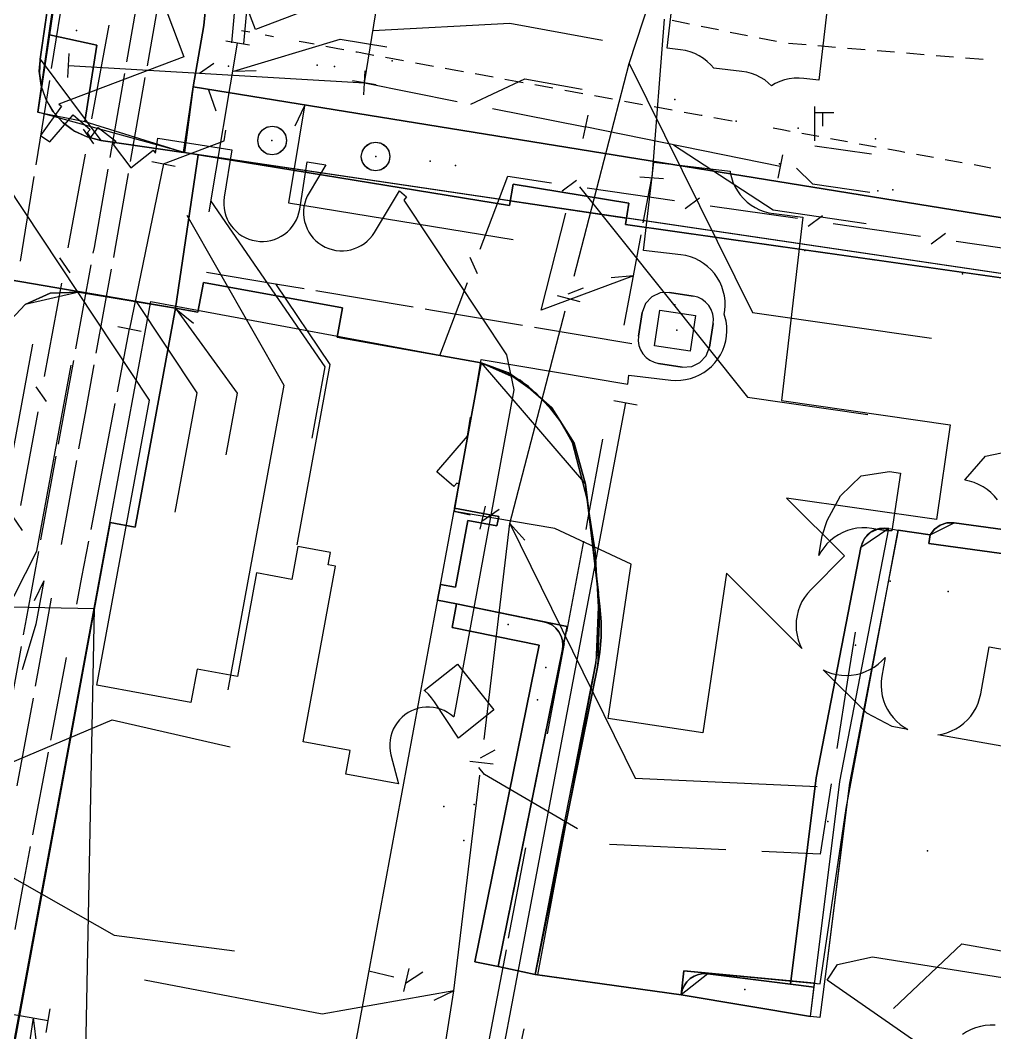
# Model space of a CAD drawing. Header units: metres. Extents: x 4550 to 4731, y 10605 to 11772.
# Drawn here: x 4628.97 to 4669.72, y 10786.09 to 10828.41 of the extents above; entities that cross this region are included whole.
import ezdxf

# ---------------------------------------------------------------- set-up
doc = ezdxf.new("R2010")
doc.units = ezdxf.units.M
for name, color, linetype in [('BOUNDARY', 7, 'Continuous'), ('BUILDING', 7, 'Continuous'), ('BUSH', 7, 'Continuous'), ('CURB', 7, 'Continuous'), ('ELECTR_CABLE', 7, 'Continuous'), ('ELECTR_CABLE_COMM', 7, 'Continuous'), ('GAS', 7, 'Continuous'), ('GRASS', 7, 'Continuous'), ('GROUND', 7, 'Continuous'), ('HEAT', 7, 'Continuous'), ('LAMP', 7, 'Continuous'), ('ROAD', 7, 'Continuous'), ('SEWER', 7, 'Continuous'), ('SIDEWALK_PATH', 7, 'Continuous'), ('TRASH_BIN', 7, 'Continuous'), ('TREE', 7, 'Continuous'), ('WATER_PIPELINE', 7, 'Continuous')]:
    doc.layers.add(name, color=color, linetype=linetype)

msp = doc.modelspace()

# ---------------------------------------------------------------- linework, layer by layer
at = {"layer": 'BOUNDARY'}
for points in [[(4641.584, 10886.228), (4638.195, 10850.949), (4636.503, 10831.988), (4637.008, 10831.894), (4636.64, 10828.183), (4636.2, 10825.62), (4700.77, 10815.179)], [(4681.763, 10804.506), (4666.962, 10806.532), (4667.014, 10806.898), (4665.681, 10807.088), (4663.64, 10796.52), (4662.706, 10789.081), (4662.41, 10786.72), (4662.013, 10786.77), (4656.606, 10787.674), (4650.502, 10788.515), (4648.959, 10788.856), (4647.979, 10789.055), (4650.662, 10802.287), (4647.032, 10803.023), (4647.214, 10804.007), (4646.415, 10804.169), (4646.537, 10804.828), (4647.17, 10804.711), (4647.686, 10807.5), (4648.905, 10807.274), (4648.978, 10807.668), (4647.126, 10808.01), (4648.25, 10814.086), (4642.22, 10815.163), (4642.444, 10816.38), (4636.63, 10817.45), (4636.4, 10816.203), (4635.464, 10816.37), (4633.78, 10807.223), (4632.725, 10807.417), (4622.75, 10753.22)]]:
    msp.add_lwpolyline(points, dxfattribs=at)
at = {"layer": 'BUILDING'}
for points in [[(4648.25, 10814.086), (4636.388, 10750), (4622.571, 10752.558), (4634.433, 10816.644)], [(4632.063, 10803.821), (4630.836, 10741.033), (4621.872, 10741.208), (4623.099, 10803.996)]]:
    msp.add_lwpolyline(points, close=True, dxfattribs=at)
at = {"layer": 'BUSH'}
for p in [(4646.104, 10822.52), (4647.175, 10822.34), (4649.369, 10803.147), (4650.952, 10801.357), (4650.604, 10800)]:
    msp.add_point(p, dxfattribs=at)
at = {"layer": 'CURB'}
for points in [[(4629.81, 10826.876), (4630.382, 10830.835)], [(4656.232, 10828.403), (4656.956, 10828.257)], [(4638.225, 10827.981), (4638.57, 10827.917)], [(4657.446, 10828.159), (4658.171, 10828.013)], [(4658.661, 10827.915), (4659.385, 10827.77)], [(4639.213, 10827.797), (4639.557, 10827.732)], [(4640.63, 10827.532), (4640.88, 10827.485)], [(4640.88, 10827.485), (4641.258, 10827.414)], [(4659.875, 10827.671), (4660.6, 10827.526)], [(4661.093, 10827.451), (4661.83, 10827.39)], [(4641.749, 10827.322), (4642.243, 10827.23), (4642.506, 10827.182)], [(4642.997, 10827.092), (4643.053, 10827.081), (4643.211, 10827.052), (4643.271, 10827.041), (4643.754, 10826.953)], [(4662.328, 10827.348), (4663.064, 10827.287)], [(4663.562, 10827.246), (4664.299, 10827.185)], [(4664.797, 10827.143), (4665.533, 10827.082)], [(4666.031, 10827.041), (4666.167, 10827.03), (4666.768, 10826.98)], [(4629.796, 10826.784), (4629.81, 10826.876)], [(4629.796, 10826.784), (4632.336, 10823.386)], [(4644.246, 10826.862), (4645.002, 10826.724)], [(4645.494, 10826.633), (4646.251, 10826.494)], [(4667.266, 10826.938), (4668.002, 10826.877)], [(4668.5, 10826.836), (4669.237, 10826.775)], [(4646.742, 10826.404), (4647.178, 10826.324), (4647.499, 10826.265)], [(4647.991, 10826.175), (4648.747, 10826.036)], [(4649.239, 10825.946), (4649.995, 10825.807)], [(4636.2, 10825.62), (4635.794, 10822.873)], [(4650.487, 10825.717), (4651.244, 10825.578)], [(4651.736, 10825.488), (4652.492, 10825.349)], [(4652.984, 10825.258), (4653.74, 10825.119)], [(4654.232, 10825.029), (4654.989, 10824.89)], [(4655.48, 10824.8), (4656.237, 10824.661)], [(4656.729, 10824.571), (4657.442, 10824.44), (4657.485, 10824.432)], [(4657.977, 10824.342), (4658.734, 10824.204)], [(4661.159, 10823.761), (4660.828, 10823.821), (4660.45, 10823.891)], [(4662.36, 10823.542), (4661.651, 10823.671)], [(4635.794, 10822.874), (4632.336, 10823.386)], [(4663.56, 10823.323), (4662.851, 10823.452)], [(4664.761, 10823.103), (4664.052, 10823.233)], [(4699.636, 10813.428), (4635.794, 10822.874)], [(4665.961, 10822.884), (4665.773, 10822.918), (4665.253, 10823.013)], [(4667.162, 10822.665), (4666.453, 10822.794)], [(4668.362, 10822.445), (4667.654, 10822.575)], [(4669.563, 10822.226), (4668.854, 10822.356)], [(4631.416, 10817.046), (4629.18, 10816.529)], [(4635.464, 10816.37), (4631.416, 10817.046)], [(4656.117, 10817.027), (4657.106, 10816.878)], [(4654.825, 10815.206), (4654.98, 10816.194)], [(4657.944, 10815.734), (4657.789, 10814.746)], [(4648.25, 10814.086), (4652.605, 10809.012)], [(4656.651, 10813.912), (4655.663, 10814.062)], [(4652.605, 10809.012), (4652.672, 10808.439)], [(4652.672, 10808.439), (4653.144, 10804.467)], [(4665.288, 10807.164), (4665.288, 10807.164), (4664.117, 10806.372)], [(4667.014, 10806.898), (4667.014, 10806.898), (4668.02, 10807.397)], [(4668.02, 10807.397), (4681.96, 10805.488)], [(4664.117, 10806.372), (4662.257, 10796.74), (4661.175, 10788.121)], [(4650.861, 10803.267), (4647.214, 10804.007)], [(4653.212, 10803.895), (4653.108, 10801.362)], [(4648.959, 10788.856), (4651.643, 10802.088)], [(4653.108, 10801.362), (4650.502, 10788.515)], [(4657.724, 10788.554), (4656.606, 10787.674)], [(4661.175, 10788.121), (4657.724, 10788.554)], [(4662.167, 10787.996), (4661.175, 10788.121)], [(4649.894, 10785.537), (4650.038, 10786.243)]]:
    msp.add_lwpolyline(points, dxfattribs=at)
at = {"layer": 'ELECTR_CABLE'}
for points in [[(4642.515, 10879.622), (4639.995, 10851.702), (4638.421, 10834.257), (4637.808, 10827.466)], [(4643.013, 10879.578), (4640.493, 10851.657), (4638.919, 10834.212), (4638.306, 10827.422)], [(4643.359, 10825.789), (4644.371, 10832.011)], [(4634.026, 10830.18), (4633.412, 10826.672)], [(4634.884, 10830.015), (4634.269, 10826.502)], [(4630.28, 10826.385), (4630.853, 10829.914)], [(4643.715, 10827.974), (4649.447, 10828.288), (4653.314, 10827.578)], [(4655.894, 10828.449), (4655.374, 10821.825)], [(4636.87, 10820.395), (4638.057, 10827.444)], [(4638.55, 10827.361), (4637.564, 10827.527)], [(4637.899, 10826.284), (4642.344, 10827.621), (4644.302, 10827.302)], [(4630.957, 10826.017), (4631.015, 10827.015)], [(4636.464, 10826.194), (4637.06, 10826.613)], [(4630.986, 10826.516), (4643.359, 10825.789)], [(4633.326, 10826.18), (4632.712, 10822.672)], [(4637.899, 10826.284), (4638.833, 10826.304)], [(4643.33, 10825.29), (4643.389, 10826.289)], [(4629.628, 10822.362), (4630.2, 10825.891)], [(4634.183, 10826.009), (4633.568, 10822.496)], [(4643.853, 10825.709), (4642.866, 10825.87)], [(4643.359, 10825.789), (4647.244, 10825.016)], [(4647.811, 10824.903), (4650.076, 10825.959), (4652.462, 10825.521)], [(4636.835, 10825.5), (4637.152, 10824.621)], [(4640.849, 10824.823), (4640.185, 10820.776), (4649.585, 10819.238)], [(4640.849, 10824.823), (4640.456, 10823.975)], [(4648.715, 10824.723), (4652.599, 10823.95)], [(4662.196, 10823.361), (4662.196, 10824.802)], [(4662.21, 10824.549), (4662.998, 10824.549)], [(4662.515, 10824.532), (4662.515, 10823.977)], [(4652.699, 10824.44), (4652.499, 10823.46)], [(4634.963, 10822.408), (4637.501, 10823.361), (4637.562, 10823.812)], [(4660.75, 10822.29), (4652.599, 10823.95)], [(4656.292, 10823.198), (4660.459, 10820.479), (4664.349, 10819.904)], [(4660.85, 10822.78), (4660.651, 10821.8)], [(4662.193, 10823.161), (4664.569, 10822.824)], [(4634.963, 10822.408), (4633.536, 10815.506)], [(4634.473, 10822.509), (4635.453, 10822.307)], [(4632.626, 10822.18), (4632.053, 10818.907), (4632.01, 10818.672)], [(4633.482, 10822.004), (4632.913, 10818.753), (4632.865, 10818.491)], [(4661.426, 10822.218), (4662.095, 10821.567), (4664.495, 10821.218)], [(4628.976, 10818.34), (4629.548, 10821.869)], [(4654.876, 10821.864), (4655.872, 10821.786)], [(4655.022, 10819.934), (4655.374, 10821.825)], [(4636.945, 10820.838), (4641.706, 10813.917), (4641.157, 10810.933)], [(4635.931, 10820.264), (4639.991, 10813.16), (4637.645, 10800.412)], [(4654.61, 10817.727), (4650.756, 10816.285), (4651.777, 10820.347)], [(4654.225, 10815.662), (4654.61, 10817.727), (4654.93, 10819.443)], [(4631.92, 10818.181), (4631.281, 10814.678)], [(4632.776, 10817.999), (4632.135, 10814.491)], [(4636.759, 10817.878), (4639.644, 10817.393), (4640.835, 10817.193)], [(4654.61, 10817.727), (4653.68, 10817.646)], [(4639.644, 10817.393), (4641.917, 10814.022), (4640.528, 10806.481)], [(4641.328, 10817.11), (4645.405, 10816.424)], [(4633.781, 10816.69), (4636.348, 10812.837), (4635.428, 10807.84)], [(4635.484, 10816.325), (4638.04, 10812.822), (4637.564, 10810.235)], [(4635.484, 10816.325), (4636.216, 10815.745)], [(4645.898, 10816.342), (4646.121, 10816.304), (4649.975, 10815.656)], [(4633.046, 10815.607), (4634.026, 10815.405)], [(4633.032, 10812.873), (4633.536, 10815.506)], [(4650.468, 10815.573), (4654.544, 10814.888)], [(4631.191, 10814.186), (4630.844, 10812.288), (4630.551, 10810.683)], [(4632.045, 10813.999), (4631.704, 10812.13), (4631.404, 10810.491)], [(4631.931, 10807.117), (4632.938, 10812.382)], [(4654.281, 10812.42), (4649.429, 10786.796), (4646.061, 10769.014)], [(4653.79, 10812.513), (4654.772, 10812.327)], [(4652.632, 10807.117), (4652.708, 10807.519), (4653.338, 10810.898)], [(4630.461, 10810.191), (4629.821, 10806.688)], [(4669.836, 10808.355), (4669.706, 10808.515), (4669.56, 10808.661), (4669.401, 10808.791), (4669.23, 10808.906), (4669.048, 10809.003), (4668.857, 10809.082), (4668.66, 10809.142), (4668.475, 10809.179), (4668.492, 10809.222), (4669.34, 10810.192), (4670.603, 10810.445)], [(4631.315, 10809.999), (4630.674, 10806.49)], [(4631.333, 10803.993), (4631.55, 10805.125), (4631.837, 10806.626)], [(4651.822, 10802.847), (4652.538, 10806.626)], [(4629.732, 10806.196), (4629.524, 10805.059), (4629.412, 10804.445)], [(4629.954, 10804.98), (4629.624, 10803.167), (4629.055, 10801.259)], [(4629.954, 10804.98), (4629.547, 10804.14)], [(4629.412, 10804.445), (4629.218, 10803.386), (4629.096, 10802.719)], [(4630.264, 10804.244), (4630.078, 10803.229), (4629.592, 10800.568)], [(4663.88, 10802.833), (4663.572, 10800.915)], [(4629.007, 10802.227), (4628.376, 10798.775)], [(4651.011, 10798.577), (4651.728, 10802.356)], [(4630.247, 10798.311), (4630.908, 10801.772)], [(4663.572, 10800.915), (4663.11, 10797.971)], [(4629.502, 10800.077), (4628.831, 10796.4)], [(4628.563, 10797.367), (4632.806, 10799.165), (4637.753, 10798.035)], [(4629.491, 10794.36), (4630.153, 10797.82)], [(4652.277, 10794.602), (4648.383, 10796.876), (4648.151, 10797.166)], [(4662.878, 10796.49), (4662.416, 10793.546)], [(4628.759, 10790.404), (4629.098, 10792.304), (4629.397, 10793.869)], [(4649.391, 10790.037), (4650.108, 10793.815)], [(4658.48, 10793.729), (4653.604, 10793.955)], [(4662.416, 10793.546), (4659.978, 10793.659)], [(4627.608, 10793.16), (4632.891, 10790.168), (4637.923, 10789.514)], [(4665.482, 10787.095), (4668.339, 10789.8), (4673.411, 10788.914)], [(4648.581, 10785.767), (4648.789, 10786.862), (4649.298, 10789.545)], [(4627.014, 10787.141), (4630.134, 10786.592)], [(4630.048, 10786.1), (4630.221, 10787.085)], [(4629.504, 10786.703), (4629.367, 10785.779)], [(4629.504, 10786.703), (4629.815, 10784.194), (4634.785, 10783.137)]]:
    msp.add_lwpolyline(points, dxfattribs=at)
for points in [[(4662.5, 10806.861), (4662.717, 10807.499), (4663.274, 10808.524), (4664.139, 10809.359), (4665.326, 10809.547), (4665.781, 10809.48), (4665.421, 10807.058), (4665.276, 10807.06), (4665.243, 10807.057), (4664.574, 10807.164), (4664.369, 10807.187), (4664.163, 10807.189), (4663.958, 10807.171), (4663.755, 10807.134), (4663.557, 10807.076), (4663.366, 10806.999), (4663.183, 10806.904), (4663.01, 10806.792), (4662.85, 10806.663), (4662.702, 10806.519), (4662.57, 10806.361), (4662.453, 10806.191), (4662.368, 10806.036)], [(4648.774, 10799.588), (4647.298, 10798.405), (4646.294, 10799.915), (4646.172, 10800.08), (4646.034, 10800.233), (4645.882, 10800.372), (4645.865, 10800.384), (4647.249, 10801.493)]]:
    msp.add_lwpolyline(points, close=True, dxfattribs=at)
at = {"layer": 'ELECTR_CABLE_COMM'}
for points in [[(4631.963, 10824.286), (4632.683, 10828.198)], [(4632.04, 10823.24), (4631.615, 10823.857)], [(4630.973, 10818.899), (4631.692, 10822.811)], [(4648.204, 10818.844), (4649.363, 10821.894)], [(4649.363, 10821.894), (4651.093, 10821.623), (4651.189, 10821.61)], [(4651.631, 10821.278), (4652.232, 10821.727)], [(4652.349, 10821.442), (4659.384, 10812.646), (4664.407, 10811.921)], [(4652.674, 10821.396), (4656.332, 10820.868)], [(4656.775, 10820.537), (4657.375, 10820.986)], [(4657.817, 10820.654), (4661.476, 10820.127)], [(4661.918, 10819.795), (4662.518, 10820.244)], [(4662.96, 10819.913), (4666.619, 10819.385)], [(4667.061, 10819.054), (4667.661, 10819.503)], [(4668.104, 10819.171), (4671.762, 10818.644)], [(4631.05, 10817.852), (4630.624, 10818.47)], [(4648.091, 10817.802), (4647.784, 10818.485)], [(4629.982, 10813.511), (4630.701, 10817.423)], [(4646.511, 10814.393), (4647.671, 10817.442)], [(4630.059, 10812.465), (4629.634, 10813.082)], [(4628.991, 10808.124), (4629.711, 10812.036)], [(4629.068, 10807.077), (4628.643, 10807.695)]]:
    msp.add_lwpolyline(points, dxfattribs=at)
at = {"layer": 'GAS'}
for points in [[(4642.741, 10829.52), (4638.805, 10828.022), (4638.093, 10829.891)], [(4635.103, 10828.753), (4635.814, 10826.884), (4630.577, 10824.892), (4630.689, 10824.812), (4629.819, 10823.59), (4630.199, 10823.32), (4631.181, 10824.451), (4631.886, 10823.838), (4631.766, 10823.699), (4631.899, 10823.498), (4632.228, 10823.927), (4632.969, 10823.358), (4632.857, 10823.212), (4633.592, 10822.235), (4634.523, 10822.979), (4634.624, 10822.851), (4634.723, 10823.476), (4637.811, 10822.986), (4637.497, 10821.011), (4637.48, 10820.855), (4637.479, 10820.698), (4637.492, 10820.541), (4637.522, 10820.387), (4637.566, 10820.236), (4637.624, 10820.091), (4637.697, 10819.951), (4637.783, 10819.82), (4637.881, 10819.698), (4637.991, 10819.585), (4638.111, 10819.485), (4638.241, 10819.396), (4638.379, 10819.321), (4638.523, 10819.259), (4638.673, 10819.212), (4638.827, 10819.18), (4638.983, 10819.163), (4639.14, 10819.161), (4639.296, 10819.175), (4639.45, 10819.204), (4639.601, 10819.248), (4639.747, 10819.307), (4639.886, 10819.379), (4640.018, 10819.465), (4640.14, 10819.564), (4640.252, 10819.674), (4640.353, 10819.794), (4640.441, 10819.924), (4640.517, 10820.061), (4640.578, 10820.206), (4640.625, 10820.356), (4640.658, 10820.509), (4640.971, 10822.485), (4641.751, 10822.361), (4641.046, 10821.198), (4640.971, 10821.06), (4640.91, 10820.915), (4640.864, 10820.765), (4640.832, 10820.611), (4640.816, 10820.455), (4640.815, 10820.298), (4640.83, 10820.142), (4640.86, 10819.988), (4640.905, 10819.837), (4640.964, 10819.692), (4641.037, 10819.553), (4641.124, 10819.422), (4641.223, 10819.3), (4641.334, 10819.188), (4641.454, 10819.088), (4641.585, 10819), (4641.723, 10818.926), (4641.867, 10818.865), (4642.017, 10818.818), (4642.171, 10818.787), (4642.327, 10818.771), (4642.484, 10818.77), (4642.641, 10818.785), (4642.795, 10818.815), (4642.945, 10818.859), (4643.091, 10818.919), (4643.23, 10818.992), (4643.361, 10819.079), (4643.482, 10819.178), (4643.594, 10819.288), (4643.694, 10819.409), (4643.782, 10819.539), (4644.834, 10821.274), (4645.124, 10821.024), (4645.004, 10820.885), (4649.308, 10814.426), (4649.611, 10812.955), (4647.095, 10799.284), (4647.086, 10799.293), (4646.963, 10799.392), (4646.832, 10799.478), (4646.693, 10799.551), (4646.548, 10799.61), (4646.397, 10799.655), (4646.243, 10799.684), (4646.087, 10799.699), (4645.93, 10799.697), (4645.773, 10799.681), (4645.62, 10799.649), (4645.47, 10799.602), (4645.325, 10799.541), (4645.187, 10799.466), (4645.057, 10799.378), (4644.937, 10799.277), (4644.826, 10799.166), (4644.728, 10799.044), (4644.641, 10798.912), (4644.568, 10798.773), (4644.509, 10798.628), (4644.465, 10798.477), (4644.435, 10798.323), (4644.421, 10798.167), (4644.422, 10798.01), (4644.439, 10797.853), (4644.471, 10797.7), (4644.785, 10796.483), (4642.586, 10796.888), (4642.769, 10797.879), (4640.804, 10798.241), (4642.156, 10805.589), (4641.847, 10805.646), (4641.941, 10806.159), (4640.582, 10806.409), (4640.329, 10805.035), (4638.851, 10805.307), (4638.053, 10800.971), (4636.365, 10801.282), (4636.107, 10799.883), (4632.173, 10800.607), (4634.367, 10812.525), (4628.38, 10821.567)]]:
    msp.add_lwpolyline(points, dxfattribs=at)
at = {"layer": 'GRASS'}
for points in [[(4632.175, 10827.363), (4630.188, 10827.79), (4629.71, 10824.561), (4631.667, 10824.172)], [(4636.2, 10825.62), (4700.77, 10815.179), (4700.745, 10806.438), (4698.684, 10806.792), (4699.636, 10813.428), (4635.794, 10822.874)], [(4636.201, 10825.62), (4635.843, 10822.879), (4649.425, 10820.663), (4649.583, 10821.55), (4654.419, 10820.758), (4654.274, 10819.87), (4678.954, 10816.365), (4691.137, 10814.646), (4699.636, 10813.428), (4698.684, 10806.792), (4700.745, 10806.438), (4700.77, 10815.179)], [(4640.103, 10823.378), (4640.072, 10823.19), (4639.986, 10823.026), (4639.855, 10822.895), (4639.685, 10822.81), (4639.497, 10822.781), (4639.314, 10822.812), (4639.149, 10822.897), (4639.016, 10823.032), (4638.931, 10823.202), (4638.903, 10823.385), (4638.933, 10823.568), (4639.02, 10823.737), (4639.155, 10823.87), (4639.321, 10823.953), (4639.505, 10823.981), (4639.692, 10823.951), (4639.861, 10823.863), (4639.991, 10823.731), (4640.074, 10823.565)], [(4640.103, 10823.381), (4640.056, 10823.148), (4639.927, 10822.957), (4639.737, 10822.829), (4639.503, 10822.781), (4639.27, 10822.829), (4639.079, 10822.957), (4638.95, 10823.148), (4638.903, 10823.381), (4638.95, 10823.615), (4639.079, 10823.806), (4639.27, 10823.934), (4639.503, 10823.981), (4639.737, 10823.934), (4639.927, 10823.806), (4640.056, 10823.615)], [(4644.43, 10822.708), (4644.399, 10822.52), (4644.313, 10822.356), (4644.181, 10822.225), (4644.012, 10822.14), (4643.824, 10822.112), (4643.641, 10822.142), (4643.476, 10822.227), (4643.342, 10822.362), (4643.257, 10822.532), (4643.23, 10822.715), (4643.26, 10822.898), (4643.347, 10823.067), (4643.482, 10823.2), (4643.648, 10823.283), (4643.831, 10823.312), (4644.019, 10823.281), (4644.187, 10823.193), (4644.317, 10823.061), (4644.401, 10822.895)], [(4644.43, 10822.712), (4644.383, 10822.478), (4644.254, 10822.287), (4644.063, 10822.159), (4643.83, 10822.112), (4643.596, 10822.159), (4643.406, 10822.287), (4643.277, 10822.478), (4643.23, 10822.712), (4643.277, 10822.945), (4643.406, 10823.136), (4643.596, 10823.264), (4643.83, 10823.312), (4644.063, 10823.264), (4644.254, 10823.136), (4644.383, 10822.945)], [(4649.583, 10821.55), (4649.459, 10820.852), (4654.317, 10820.133), (4654.419, 10820.758)], [(4657.106, 10816.878), (4656.117, 10817.027), (4655.722, 10817.008), (4655.377, 10816.845), (4655.117, 10816.565), (4654.98, 10816.194), (4654.825, 10815.206), (4654.813, 10815.009), (4654.841, 10814.815), (4654.905, 10814.63), (4655.006, 10814.46), (4655.138, 10814.313), (4655.295, 10814.195), (4655.471, 10814.111), (4655.663, 10814.062), (4656.651, 10813.912), (4657.047, 10813.931), (4657.392, 10814.094), (4657.652, 10814.375), (4657.789, 10814.746), (4657.944, 10815.734), (4657.955, 10815.931), (4657.928, 10816.125), (4657.863, 10816.31), (4657.763, 10816.48), (4657.631, 10816.627), (4657.474, 10816.744), (4657.298, 10816.829)], [(4655.717, 10816.285), (4657.2, 10816.062), (4656.977, 10814.579), (4655.494, 10814.802)], [(4651.841, 10803.068), (4647.214, 10804.007), (4647.032, 10803.023), (4650.662, 10802.287), (4647.979, 10789.055), (4648.959, 10788.856)], [(4650.861, 10803.267), (4647.214, 10804.007), (4647.032, 10803.023), (4650.662, 10802.287), (4647.979, 10789.055), (4648.959, 10788.856), (4651.643, 10802.088), (4651.662, 10802.284), (4651.644, 10802.479), (4651.588, 10802.666), (4651.496, 10802.84), (4651.372, 10802.992), (4651.221, 10803.117), (4651.049, 10803.209)], [(4662.187, 10788.158), (4656.72, 10788.68), (4656.606, 10787.674), (4662.013, 10786.77)], [(4662.167, 10787.996), (4657.724, 10788.554), (4657.526, 10788.559), (4657.332, 10788.525), (4657.149, 10788.454), (4656.982, 10788.348), (4656.839, 10788.21), (4656.726, 10788.048), (4656.648, 10787.868), (4656.606, 10787.674), (4662.013, 10786.77)]]:
    msp.add_lwpolyline(points, close=True, dxfattribs=at)
at = {"layer": 'GROUND'}
for points in [[(4700.77, 10815.179), (4700.746, 10806.534), (4698.695, 10806.867), (4699.636, 10813.428), (4654.317, 10820.133), (4654.419, 10820.758), (4649.583, 10821.55), (4649.458, 10820.852), (4636.682, 10822.742), (4635.843, 10822.879), (4636.201, 10825.62)], [(4647.979, 10789.055), (4650.662, 10802.287), (4647.032, 10803.023), (4647.214, 10804.007), (4650.861, 10803.267), (4651.049, 10803.209), (4651.221, 10803.117), (4651.372, 10802.992), (4651.496, 10802.84), (4651.588, 10802.666), (4651.644, 10802.479), (4651.662, 10802.284), (4651.643, 10802.088), (4648.959, 10788.856)], [(4662.706, 10789.081), (4662.41, 10786.72), (4662.013, 10786.77), (4656.606, 10787.674), (4656.648, 10787.868), (4656.726, 10788.048), (4656.839, 10788.21), (4656.982, 10788.348), (4657.149, 10788.454), (4657.332, 10788.525), (4657.526, 10788.559), (4657.724, 10788.554), (4661.175, 10788.121), (4662.167, 10787.996), (4662.187, 10788.152), (4662.42, 10788.13), (4663.507, 10795.459)]]:
    msp.add_lwpolyline(points, close=True, dxfattribs=at)
at = {"layer": 'HEAT'}
for points in [[(4662.914, 10830.583), (4662.366, 10825.904), (4661.741, 10825.977), (4661.536, 10825.991), (4661.33, 10825.985), (4661.125, 10825.958), (4660.925, 10825.912), (4660.729, 10825.846), (4660.541, 10825.761), (4660.383, 10825.67), (4660.263, 10825.783), (4660.1, 10825.909), (4659.925, 10826.018), (4659.74, 10826.11), (4659.548, 10826.183), (4659.349, 10826.236), (4659.145, 10826.27), (4657.972, 10826.408), (4657.851, 10826.546), (4657.701, 10826.687), (4657.538, 10826.813), (4657.363, 10826.922), (4657.178, 10827.014), (4656.986, 10827.087), (4656.787, 10827.14), (4656.583, 10827.174), (4656.019, 10827.24), (4656.639, 10832.541)], [(4666.28, 10785.808), (4662.719, 10788.281), (4663.151, 10788.933), (4664.603, 10789.262), (4672.765, 10787.959)], [(4669.732, 10786.405), (4669.526, 10786.407), (4669.321, 10786.389), (4669.118, 10786.351), (4668.92, 10786.293), (4668.729, 10786.217), (4668.546, 10786.121), (4668.374, 10786.009)]]:
    msp.add_lwpolyline(points, dxfattribs=at)
for points in [[(4647.799, 10811.812), (4647.835, 10811.805), (4648.246, 10814.231), (4654.374, 10813.191), (4654.419, 10813.571), (4656.175, 10813.366), (4656.381, 10813.352), (4656.587, 10813.358), (4656.791, 10813.385), (4656.992, 10813.431), (4657.187, 10813.497), (4657.375, 10813.582), (4657.554, 10813.684), (4657.721, 10813.804), (4657.877, 10813.94), (4658.018, 10814.09), (4658.144, 10814.253), (4658.253, 10814.428), (4658.344, 10814.612), (4658.417, 10814.805), (4658.471, 10815.004), (4658.505, 10815.207), (4658.519, 10815.413), (4658.512, 10815.619), (4658.486, 10815.823), (4658.44, 10816.024), (4658.408, 10816.117), (4658.434, 10816.271), (4658.448, 10816.477), (4658.441, 10816.683), (4658.415, 10816.887), (4658.369, 10817.088), (4658.303, 10817.283), (4658.218, 10817.471), (4658.115, 10817.65), (4657.996, 10817.818), (4657.86, 10817.973), (4657.71, 10818.114), (4657.547, 10818.24), (4657.372, 10818.349), (4657.187, 10818.441), (4656.995, 10818.514), (4656.796, 10818.567), (4656.592, 10818.601), (4655.029, 10818.784), (4655.461, 10822.473), (4658.651, 10822.099), (4658.659, 10822.036), (4658.706, 10821.835), (4658.772, 10821.64), (4658.856, 10821.452), (4658.959, 10821.273), (4659.079, 10821.105), (4659.214, 10820.95), (4659.364, 10820.809), (4659.528, 10820.683), (4659.702, 10820.574), (4659.887, 10820.482), (4660.08, 10820.409), (4660.279, 10820.356), (4660.482, 10820.322), (4661.696, 10820.18), (4660.798, 10812.51), (4667.854, 10811.492), (4667.283, 10807.533), (4661.018, 10808.437), (4663.44, 10806.017), (4662.026, 10804.602), (4661.888, 10804.449), (4661.765, 10804.284), (4661.659, 10804.107), (4661.571, 10803.92), (4661.502, 10803.726), (4661.452, 10803.527), (4661.422, 10803.323), (4661.411, 10803.117), (4661.422, 10802.911), (4661.452, 10802.707), (4661.502, 10802.507), (4661.572, 10802.313), (4661.648, 10802.153), (4658.5, 10805.298), (4657.51, 10798.628), (4653.553, 10799.215), (4654.512, 10805.677), (4651.326, 10807.156), (4647.129, 10807.868), (4647.324, 10809.013), (4647.221, 10809.061), (4647.102, 10808.921), (4646.391, 10809.527), (4647.665, 10811.022)], [(4674.409, 10801.343), (4673.706, 10797.405), (4667.343, 10798.541), (4667.518, 10798.571), (4667.717, 10798.625), (4667.91, 10798.698), (4668.094, 10798.79), (4668.269, 10798.899), (4668.432, 10799.025), (4668.582, 10799.166), (4668.717, 10799.322), (4668.837, 10799.49), (4668.939, 10799.668), (4669.023, 10799.856), (4669.089, 10800.052), (4669.135, 10800.253), (4669.487, 10802.222)], [(4665.427, 10798.884), (4664.365, 10799.438), (4662.548, 10801.253), (4662.709, 10801.177), (4662.903, 10801.108), (4663.103, 10801.058), (4663.306, 10801.028), (4663.512, 10801.018), (4663.718, 10801.028), (4663.922, 10801.058), (4664.122, 10801.108), (4664.316, 10801.178), (4664.502, 10801.266), (4664.679, 10801.372), (4664.844, 10801.495), (4664.997, 10801.633), (4665.141, 10801.777), (4665.001, 10800.991), (4664.974, 10800.787), (4664.968, 10800.581), (4664.982, 10800.375), (4665.017, 10800.172), (4665.071, 10799.973), (4665.144, 10799.78), (4665.236, 10799.596), (4665.345, 10799.421), (4665.471, 10799.258), (4665.612, 10799.108), (4665.768, 10798.973), (4665.936, 10798.853), (4666.089, 10798.765)]]:
    msp.add_lwpolyline(points, close=True, dxfattribs=at)
at = {"layer": 'LAMP'}
for p in [(4631.325, 10827.971), (4663.894, 10802.286), (4662.738, 10794.917)]:
    msp.add_point(p, dxfattribs=at)
at = {"layer": 'ROAD'}
for points in [[(4628.389, 10815.695), (4629.18, 10816.529), (4630.226, 10817.005), (4631.416, 10817.046), (4635.464, 10816.37), (4636.412, 10822.782), (4635.794, 10822.873), (4632.336, 10823.386), (4631.751, 10823.531), (4631.213, 10823.788), (4630.735, 10824.146), (4630.335, 10824.596), (4630.032, 10825.118), (4629.841, 10825.683), (4629.765, 10826.275), (4629.81, 10826.876), (4630.716, 10833.118), (4632.714, 10846.054), (4635.403, 10880.015)], [(4699.636, 10813.428), (4654.274, 10819.87), (4654.419, 10820.758), (4649.583, 10821.55), (4649.425, 10820.663), (4635.843, 10822.879), (4629.71, 10824.561), (4632.433, 10843.631), (4633.962, 10860.411)], [(4699.636, 10813.428), (4636.412, 10822.782), (4635.464, 10816.37), (4636.4, 10816.203), (4636.63, 10817.45), (4642.444, 10816.38), (4642.22, 10815.163), (4648.25, 10814.086), (4649.88, 10813.359), (4651.2, 10812.212), (4652.133, 10810.733), (4652.605, 10809.012), (4653.212, 10803.895), (4653.261, 10803.26), (4653.26, 10802.624), (4653.209, 10801.991), (4653.108, 10801.362), (4650.502, 10788.515), (4656.606, 10787.674), (4656.648, 10787.868), (4656.726, 10788.048), (4656.839, 10788.21), (4656.982, 10788.348), (4657.149, 10788.454), (4657.332, 10788.525), (4657.526, 10788.559), (4657.724, 10788.554), (4661.175, 10788.121), (4662.257, 10796.74), (4664.117, 10806.372), (4664.268, 10806.739), (4664.538, 10807.01), (4664.891, 10807.161), (4665.288, 10807.164), (4665.681, 10807.088), (4667.014, 10806.898), (4667.199, 10807.134), (4667.441, 10807.302), (4667.72, 10807.393), (4668.02, 10807.397), (4681.96, 10805.488)], [(4628.464, 10817.565), (4635.463, 10816.369), (4636.4, 10816.203), (4636.63, 10817.45), (4642.444, 10816.38), (4642.22, 10815.163), (4648.25, 10814.086), (4649.464, 10813.584), (4650.528, 10812.838), (4651.406, 10811.881), (4652.064, 10810.743), (4652.65, 10808.489), (4653.008, 10806.193), (4653.137, 10803.874), (4653.035, 10801.547), (4650.595, 10788.502), (4656.606, 10787.674), (4656.719, 10788.672), (4662.42, 10788.13), (4663.507, 10795.459), (4665.681, 10807.088), (4667.014, 10806.898), (4666.962, 10806.532), (4681.44, 10804.55)]]:
    msp.add_lwpolyline(points, dxfattribs=at)
for points in [[(4656.117, 10817.027), (4655.722, 10817.008), (4655.377, 10816.845), (4655.117, 10816.565), (4654.98, 10816.194), (4654.825, 10815.206), (4654.813, 10815.009), (4654.841, 10814.815), (4654.905, 10814.63), (4655.006, 10814.46), (4655.138, 10814.313), (4655.295, 10814.195), (4655.471, 10814.111), (4655.663, 10814.062), (4656.651, 10813.912), (4657.047, 10813.931), (4657.392, 10814.094), (4657.652, 10814.375), (4657.789, 10814.746), (4657.944, 10815.734), (4657.955, 10815.931), (4657.928, 10816.125), (4657.863, 10816.31), (4657.763, 10816.48), (4657.631, 10816.627), (4657.474, 10816.744), (4657.298, 10816.829), (4657.106, 10816.878)], [(4655.717, 10816.285), (4657.2, 10816.062), (4656.977, 10814.579), (4655.494, 10814.802)]]:
    msp.add_lwpolyline(points, close=True, dxfattribs=at)
at = {"layer": 'SEWER'}
for points in [[(4654.432, 10826.604), (4655.943, 10831.193)], [(4652.127, 10817.714), (4654.432, 10826.604)], [(4654.432, 10826.604), (4659.593, 10816.192), (4667.078, 10815.113)], [(4651.415, 10816.895), (4652.374, 10816.646)], [(4651.884, 10816.969), (4652.524, 10817.227)], [(4649.446, 10807.371), (4651.751, 10816.261)], [(4619.03, 10791.94), (4628.129, 10807.434), (4629.497, 10814.871)], [(4648.408, 10808.097), (4648.193, 10807.13)], [(4648.27, 10807.475), (4648.994, 10807.967)], [(4647.104, 10807.891), (4647.787, 10807.739)], [(4648.363, 10798.347), (4649.446, 10807.371)], [(4649.446, 10807.371), (4654.685, 10796.731), (4662.288, 10796.378)], [(4649.446, 10807.371), (4650.068, 10806.674)], [(4648.222, 10797.577), (4648.822, 10797.917)], [(4647.767, 10797.44), (4648.75, 10797.322)], [(4647.102, 10787.833), (4648.185, 10796.857)], [(4643.546, 10788.668), (4644.594, 10788.422)], [(4645.219, 10788.773), (4644.992, 10787.808)], [(4645.073, 10788.152), (4645.803, 10788.635)], [(4647.102, 10787.833), (4641.588, 10786.86), (4634.162, 10788.289)], [(4645.824, 10779.719), (4647.102, 10787.833)], [(4647.102, 10787.833), (4646.259, 10787.43)]]:
    msp.add_lwpolyline(points, dxfattribs=at)
at = {"layer": 'SIDEWALK_PATH'}
for points in [[(4636.741, 10867.073), (4635.796, 10856.898), (4634.699, 10846.261), (4633.3, 10832.699), (4630.962, 10833.012), (4630.188, 10827.79), (4632.175, 10827.363), (4631.667, 10824.172), (4635.843, 10822.879), (4636.201, 10825.62), (4636.64, 10828.183), (4637.008, 10831.894), (4636.503, 10831.988), (4638.195, 10850.949), (4641.584, 10886.228)], [(4630.708, 10833.092), (4629.796, 10826.784), (4629.77, 10826.194), (4629.858, 10825.615), (4630.057, 10825.064), (4630.362, 10824.559), (4630.761, 10824.122), (4631.233, 10823.776), (4631.763, 10823.527), (4632.336, 10823.386), (4635.794, 10822.874), (4636.2, 10825.62), (4636.64, 10828.183), (4637.008, 10831.894)]]:
    msp.add_lwpolyline(points, dxfattribs=at)
for points in [[(4632.725, 10807.417), (4633.78, 10807.223), (4635.463, 10816.369), (4628.464, 10817.565), (4625.854, 10801.931), (4623.53, 10787.992), (4622.644, 10782.875), (4619.289, 10764.281), (4615.325, 10744.622), (4615.198, 10744.029), (4621.901, 10742.677), (4623.805, 10753.026), (4622.75, 10753.22)], [(4632.725, 10807.417), (4633.78, 10807.223), (4635.463, 10816.369), (4635.369, 10816.386), (4631.416, 10817.046), (4630.226, 10817.005), (4629.18, 10816.529), (4628.389, 10815.695), (4627.964, 10814.583), (4622.644, 10782.875), (4614.318, 10741.321), (4614.318, 10740.138), (4614.753, 10739.082), (4615.551, 10738.264), (4616.637, 10737.797), (4627.567, 10735.479), (4628.662, 10741.433), (4621.901, 10742.677), (4623.805, 10753.026), (4622.75, 10753.22)], [(4652.671, 10808.385), (4652.064, 10810.743), (4651.573, 10811.625), (4650.955, 10812.414), (4650.222, 10813.098), (4649.386, 10813.663), (4648.25, 10814.086), (4647.126, 10808.01), (4648.978, 10807.668), (4648.905, 10807.274), (4647.686, 10807.5), (4647.17, 10804.711), (4646.537, 10804.828), (4646.415, 10804.169), (4647.214, 10804.007), (4651.841, 10803.068), (4648.959, 10788.856), (4650.502, 10788.515), (4651.553, 10793.92), (4653.035, 10801.547), (4653.136, 10802.344), (4653.18, 10803.145), (4653.169, 10803.948), (4653.102, 10804.749)], [(4652.605, 10809.012), (4652.133, 10810.733), (4651.2, 10812.212), (4649.88, 10813.359), (4648.25, 10814.086), (4647.126, 10808.01), (4648.978, 10807.668), (4648.905, 10807.274), (4647.686, 10807.5), (4647.17, 10804.711), (4646.537, 10804.828), (4646.415, 10804.169), (4647.214, 10804.007), (4650.861, 10803.267), (4651.049, 10803.209), (4651.221, 10803.117), (4651.372, 10802.992), (4651.496, 10802.84), (4651.588, 10802.666), (4651.644, 10802.479), (4651.662, 10802.284), (4651.643, 10802.088), (4648.959, 10788.856), (4650.502, 10788.515), (4653.108, 10801.362), (4653.209, 10801.991), (4653.26, 10802.624), (4653.261, 10803.26), (4653.212, 10803.895)], [(4665.288, 10807.164), (4665.092, 10807.182), (4664.898, 10807.162), (4664.712, 10807.104), (4664.538, 10807.01), (4664.387, 10806.885), (4664.264, 10806.733), (4664.173, 10806.561), (4664.117, 10806.372), (4662.257, 10796.74), (4661.175, 10788.121), (4662.167, 10787.996), (4663.245, 10796.583)], [(4666.962, 10806.532), (4681.763, 10804.506), (4681.96, 10805.488), (4668.02, 10807.397), (4667.72, 10807.393), (4667.441, 10807.302), (4667.199, 10807.134), (4667.014, 10806.898)]]:
    msp.add_lwpolyline(points, close=True, dxfattribs=at)
at = {"layer": 'TRASH_BIN'}
for p in [(4661.777, 10818.776), (4668.375, 10817.8)]:
    msp.add_point(p, dxfattribs=at)
at = {"layer": 'TREE'}
for p in [(4644.519, 10826.708), (4637.678, 10826.484), (4641.383, 10826.522), (4642.105, 10826.474), (4656.34, 10825.089), (4658.901, 10824.185), (4661.498, 10823.892), (4639.493, 10823.381), (4664.736, 10823.446), (4643.833, 10822.709), (4660.726, 10822.408), (4664.836, 10821.282), (4665.464, 10821.312), (4656.349, 10816.516), (4656.419, 10815.452), (4665.354, 10804.961), (4667.766, 10804.527), (4646.682, 10795.537), (4647.945, 10795.632), (4647.518, 10794.116), (4666.908, 10793.695), (4659.274, 10787.894)]:
    msp.add_point(p, dxfattribs=at)
at = {"layer": 'WATER_PIPELINE'}
msp.add_lwpolyline([(4623.006, 10793.148), (4629.663, 10806.215), (4631.092, 10813.985)], dxfattribs=at)

doc.saveas('drawing.dxf')
